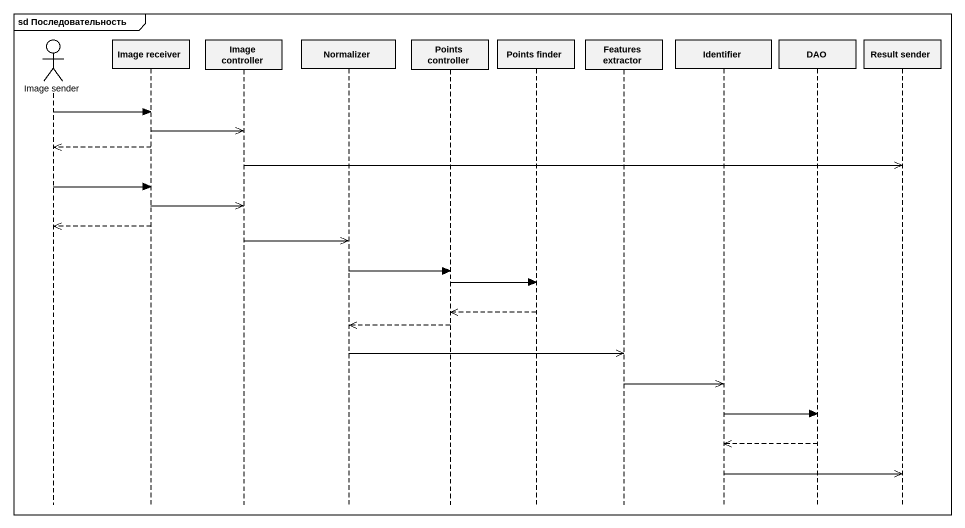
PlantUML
@startuml
mainframe sd Последовательность
hide footbox
actor "Image sender" as Image_sender
participant "Image receiver" as Image_receiver
participant "Image controller" as Image_controller
participant Normalizer
participant "Points controller" as Points_controller
participant "Points finder" as Points_finder
participant "Features extractor" as Features_extractor
participant Identifier
participant DAO
participant "Result sender" as Result_sender

Image_sender -> Image_receiver
Image_receiver ->> Image_controller
Image_receiver -->> Image_sender
Image_controller ->> Result_sender
Image_sender -> Image_receiver
Image_receiver ->> Image_controller
Image_receiver -->> Image_sender
Image_controller ->> Normalizer
Normalizer -> Points_controller
Points_controller -> Points_finder
Points_finder -->> Points_controller
Points_controller -->> Normalizer
Normalizer ->> Features_extractor
Features_extractor ->> Identifier
Identifier -> DAO
DAO -->> Identifier
Identifier ->> Result_sender
@enduml
